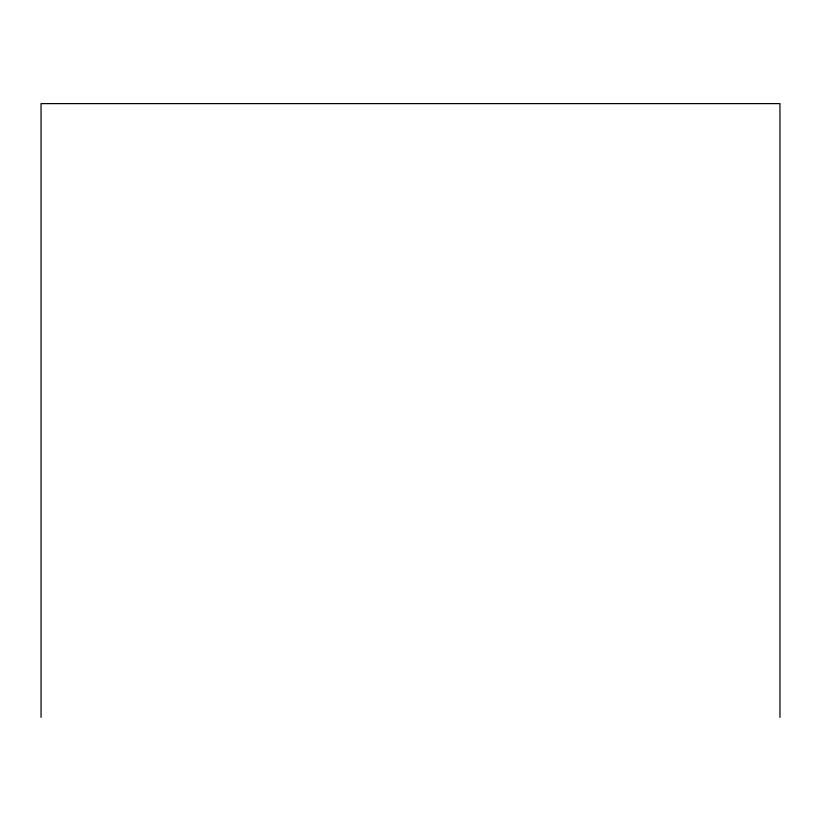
<?xml version="1.0" encoding="UTF-8"?>
<svg xmlns="http://www.w3.org/2000/svg" width="821" height="821" viewBox="0 0 821 821"><rect width="100%" height="100%" fill="white"/><g stroke="black" fill="none" stroke-linecap="round" stroke-linejoin="round"><path stroke-width="1.23" d="M779.95 717.39L779.95 103.61L41.05 103.61L41.05 717.39"/></g></svg>
